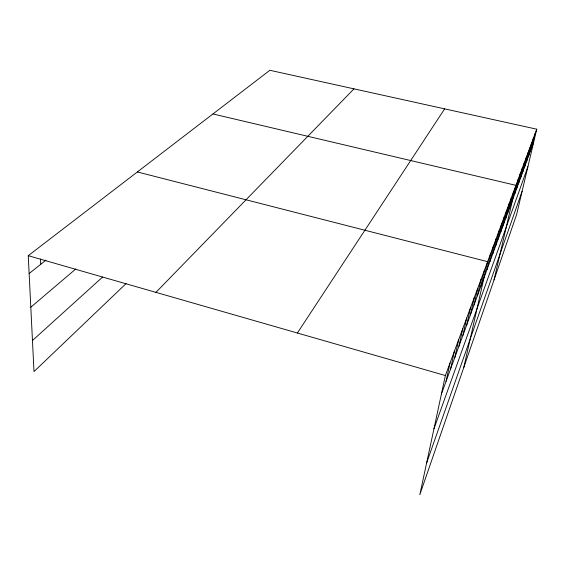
<?xml version="1.0" encoding="UTF-8"?>
<svg xmlns="http://www.w3.org/2000/svg" width="565" height="565" viewBox="0 0 565 565"><rect width="100%" height="100%" fill="white"/><g stroke="black" fill="none" stroke-linecap="round" stroke-linejoin="round"><path stroke-width="0.85" d="M536.75 129.187L445.375 375.541L419.816 494.714L516.615 214.552L536.75 129.187L269.851 70.286L28.25 255.677L34.006 371.565L126.08 283.588M446.053 381.361L449.994 363.09M450.51 369.192L454.43 351.14M454.797 357.483L458.688 339.65M458.928 346.218L462.784 328.604M462.897 335.37L466.732 317.968M466.732 324.917L470.532 307.727M470.419 314.839L474.19 297.847M473.986 305.114L477.729 288.327M477.425 295.728L481.133 279.131M480.744 286.653L484.431 270.254M463.809 367.391L487.609 261.673L137.359 171.951M486.981 269.646L490.597 253.621M489.897 261.673L493.492 245.824M492.729 253.939L496.296 238.261M495.477 246.446L499.008 230.937M498.146 239.172L501.642 223.832M500.731 232.116L504.199 216.939M503.238 225.258L506.685 210.251M505.675 218.606L509.093 203.753M508.048 212.136L511.438 197.439M510.35 205.844L513.712 191.309M494.015 279.957L515.923 185.341L212.941 113.953M514.772 193.781L518.077 179.543M516.89 187.99L520.167 173.893M518.96 182.354L522.208 168.398M520.972 176.859L524.193 163.045M522.929 171.513L526.128 157.833M524.843 166.294L528.007 152.755M526.7 161.216L529.843 147.804M528.515 156.258L531.637 142.973M530.288 151.42L533.381 138.27M532.018 146.702L535.09 133.672M426.624 462.982L522.102 191.295M433.955 428.786L527.908 166.668M441.413 394.038L533.706 142.09M297.381 333.011L444.648 108.861M155.94 292.366L353.987 88.853M32.466 340.526L102.653 277.02M30.814 307.219L75.795 268.954M29.14 273.538L45.977 260.133M28.25 255.677L445.375 375.541M40.496 259.031L40.722 264.321"/></g></svg>
